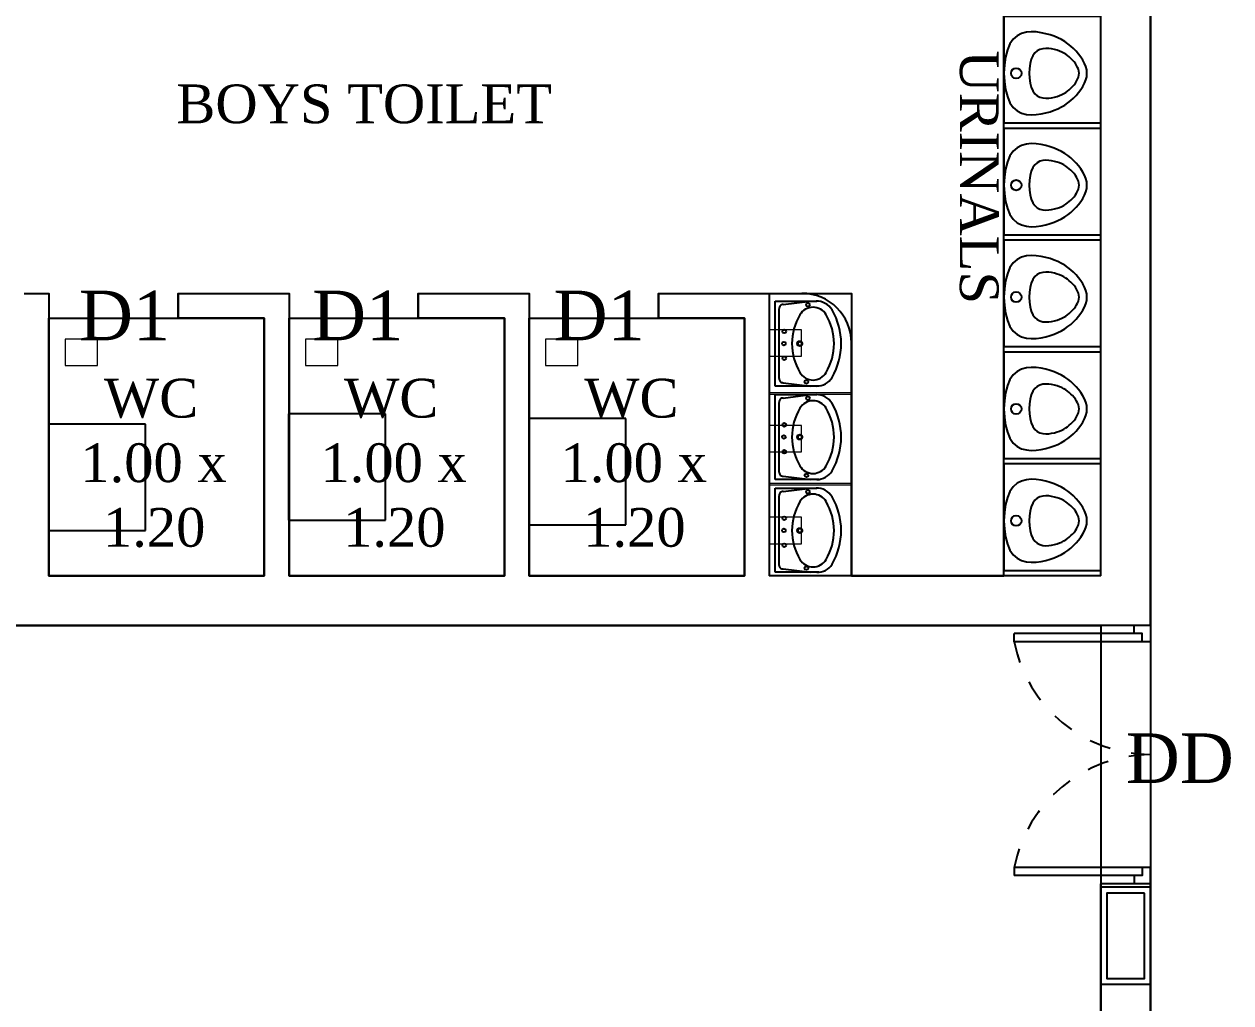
# Model space of a CAD drawing. Header units: metres. Extents: x 3396 to 3562, y 2179 to 2331.
# Drawn here: x 3422.49 to 3428.1, y 2266.75 to 2271.3 of the extents above; entities that cross this region are included whole.
import ezdxf

# ---------------------------------------------------------------- set-up
doc = ezdxf.new("R2010")
doc.units = ezdxf.units.M
doc.linetypes.add('HIDDEN', pattern=[0.375, 0.25, -0.125])
for name, color, linetype in [('BLK_1_FLR_1_CARPET_AREA', 25, 'Continuous'), ('BLK_1_FLR_1_URINAL', 235, 'Continuous'), ('BLK_1_FLR_1_WATER_CLOSET', 213, 'Continuous')]:
    doc.layers.add(name, color=color, linetype=linetype)
doc.layers.add('BLK_1_FLR_1_WASH', color=243, linetype='Continuous', lineweight=5)
doc.styles.get("Standard").update_dxf_attribs({"font": 'arial.ttf'})

# ---------------------------------------------------------------- blocks, each defined once
blk = doc.blocks.new('A$C266D3B0D')
at = {"color": 1}
for p, q in [((-0.0678, 0.6794), (-0.0678, 0.6034)), ((-0.0678, 0.6794), (0.0082, 0.6794)), ((-0.0298, 0.6414), (0.5653, 0.6414)), ((0.5653, 0.6034), (0.5653, 0.6414)), ((-0.0678, 0.6034), (-0.0298, 0.6034)), ((-0.0298, 0.6034), (0.5653, 0.6034)), ((-0.0678, -0.4446), (-0.0298, -0.4446)), ((-0.0678, -0.5206), (-0.0678, -0.4446)), ((-0.0298, -0.4446), (0.5653, -0.4446)), ((0.5653, -0.4446), (0.5653, -0.4826)), ((-0.0298, -0.4826), (0.5653, -0.4826)), ((-0.0678, -0.5206), (0.0082, -0.5206))]:
    blk.add_line(p, q, dxfattribs=at)
for points in [[(-0.0678, 0.6034), (-0.0298, 0.6034), (-0.0298, 0.6414), (0.0082, 0.6414), (0.0082, 0.6794)], [(-0.0678, -0.4446), (-0.0298, -0.4446), (-0.0298, -0.4826), (0.0082, -0.4826), (0.0082, -0.5206)]]:
    blk.add_lwpolyline(points, dxfattribs=at)
at = {"color": 1, "linetype": 'HIDDEN', "ltscale": 0.2}
for centre, start, end in [((-0.0722, 0.7292), 270.3902, 348.8397), ((-0.0722, -0.5704), 11.1603, 89.6098)]:
    blk.add_arc(centre, 0.6498, start, end, dxfattribs=at)
blk = doc.blocks.new('A$C35006C9F')
h = blk.add_hatch()
h.set_pattern_fill('ANSI31', color=256, scale=2)
h.set_pattern_definition([(45, (-3161.1406, -1435.413), (-4.490128, 4.490128), [])])
h.paths.add_polyline_path([(-0.1294, 0.0454), (-0.3049, 0.0454), (-0.3049, -0.3502), (-0.1294, -0.3502)])
for points in [[(-0.1021, 0.0726), (-0.3321, 0.0726), (-0.3321, -0.3774), (-0.1021, -0.3774)], [(-0.1294, 0.0454), (-0.3049, 0.0454), (-0.3049, -0.3502), (-0.1294, -0.3502)]]:
    blk.add_lwpolyline(points, close=True)

msp = doc.modelspace()

# ---------------------------------------------------------------- linework, layer by layer
for p, q in [((3427.49216, 2268.73487), (3427.49216, 2272.5597)), ((3427.72216, 2268.50487), (3427.72216, 2272.5597)), ((3427.04216, 2270.83812), (3427.49216, 2270.83812)), ((3427.04216, 2270.81272), (3427.04216, 2270.83812)), ((3427.49216, 2270.81272), (3427.04216, 2270.81272)), ((3427.04216, 2270.31865), (3427.49216, 2270.31865)), ((3427.04216, 2270.29325), (3427.04216, 2270.31865)), ((3427.49216, 2270.29325), (3427.04216, 2270.29325)), ((3422.49216, 2270.04653), (3422.60716, 2270.04653)), ((3422.60716, 2270.04653), (3422.60716, 2268.73487)), ((3423.20716, 2270.04653), (3423.72216, 2270.04653)), ((3423.20716, 2270.04653), (3423.20716, 2269.93153)), ((3423.72216, 2270.04653), (3423.72216, 2268.73487)), ((3424.32216, 2270.04653), (3424.83716, 2270.04653)), ((3424.32216, 2270.04653), (3424.32216, 2269.93153)), ((3424.83716, 2270.04653), (3424.83716, 2268.73487)), ((3425.43716, 2270.04653), (3425.95216, 2270.04653)), ((3425.43716, 2270.04653), (3425.43716, 2269.93153)), ((3425.95216, 2270.04653), (3425.95216, 2268.73487)), ((3425.95216, 2270.04653), (3426.10353, 2270.04653)), ((3423.20716, 2269.93153), (3423.60716, 2269.93153)), ((3423.60716, 2269.93153), (3423.60716, 2268.73487)), ((3424.32216, 2269.93153), (3424.72216, 2269.93153)), ((3424.72216, 2269.93153), (3424.72216, 2268.73487)), ((3425.43716, 2269.93153), (3425.83716, 2269.93153)), ((3425.83716, 2269.93153), (3425.83716, 2268.73487)), ((3426.33353, 2268.73487), (3426.33353, 2269.81653)), ((3427.04216, 2269.79919), (3427.49216, 2269.79919)), ((3427.04216, 2269.77379), (3427.04216, 2269.79919)), ((3427.49216, 2269.77379), (3427.04216, 2269.77379)), ((3427.04216, 2269.27973), (3427.49216, 2269.27973)), ((3427.04216, 2269.25433), (3427.04216, 2269.27973)), ((3427.49216, 2269.25433), (3427.04216, 2269.25433)), ((3427.04216, 2268.76027), (3427.49216, 2268.76027)), ((3427.04216, 2268.73487), (3427.04216, 2268.76027)), ((3423.60716, 2268.73487), (3422.60716, 2268.73487)), ((3424.72216, 2268.73487), (3423.72216, 2268.73487)), ((3425.83716, 2268.73487), (3424.83716, 2268.73487)), ((3427.49216, 2268.73487), (3425.95216, 2268.73487)), ((3427.49216, 2268.73487), (3427.04216, 2268.73487)), ((3427.72216, 2268.50487), (3421.49216, 2268.50487)), ((3427.49216, 2263.18778), (3427.49216, 2267.30487)), ((3427.72216, 2267.30487), (3427.49216, 2267.30487)), ((3427.72216, 2262.65911), (3427.72216, 2267.30487))]:
    msp.add_line(p, q)
at = {"linetype": 'Continuous'}
for p, q in [((3425.98013, 2269.61578), (3425.98013, 2270.01032)), ((3425.98013, 2270.01032), (3426.17252, 2270.01032)), ((3426.01703, 2269.99452), (3426.14341, 2270.01032)), ((3425.99827, 2269.65064), (3425.99827, 2269.97436)), ((3426.1827, 2269.61578), (3425.98013, 2269.61578)), ((3426.01703, 2269.63158), (3426.14341, 2269.61578)), ((3425.98013, 2269.18178), (3425.98013, 2269.57631)), ((3425.98013, 2269.57631), (3426.17252, 2269.57631)), ((3426.01703, 2269.56052), (3426.14341, 2269.57631)), ((3425.99827, 2269.21664), (3425.99827, 2269.54036)), ((3426.1827, 2269.18178), (3425.98013, 2269.18178)), ((3426.01703, 2269.19758), (3426.14341, 2269.18178)), ((3425.98013, 2268.75111), (3425.98013, 2269.14231)), ((3425.98013, 2269.14231), (3426.17252, 2269.14231)), ((3425.99827, 2268.78263), (3425.99827, 2269.10636)), ((3426.01703, 2269.12651), (3426.14341, 2269.14231)), ((3426.01703, 2268.76691), (3426.14341, 2268.75111)), ((3426.1827, 2268.75111), (3425.98013, 2268.75111))]:
    msp.add_line(p, q, dxfattribs=at)
at = {"color": 32, "ltscale": 0.25}
for points in [[(3427.23672, 2270.88421), (3427.25693, 2270.88989), (3427.27562, 2270.89639), (3427.29296, 2270.90371), (3427.3091, 2270.91188), (3427.32418, 2270.92089), (3427.33838, 2270.93075), (3427.35183, 2270.94148), (3427.36471, 2270.95308), (3427.37709, 2270.96554), (3427.38875, 2270.97878), (3427.39941, 2270.99267), (3427.40878, 2271.00712), (3427.41657, 2271.022), (3427.42249, 2271.03722), (3427.42626, 2271.05266), (3427.42758, 2271.06821), (3427.42626, 2271.08376), (3427.42249, 2271.0992), (3427.41657, 2271.11441), (3427.40878, 2271.1293), (3427.39941, 2271.14375), (3427.38875, 2271.15764), (3427.37709, 2271.17088), (3427.36471, 2271.18334), (3427.35183, 2271.19494), (3427.33838, 2271.20567), (3427.32418, 2271.21553), (3427.3091, 2271.22454), (3427.29296, 2271.2327), (3427.27562, 2271.24003), (3427.25693, 2271.24653), (3427.23672, 2271.25221), (3427.21497, 2271.25696), (3427.19219, 2271.26014), (3427.16903, 2271.26103), (3427.14612, 2271.25886), (3427.12411, 2271.2529), (3427.10363, 2271.2424), (3427.08534, 2271.2266), (3427.06986, 2271.20477), (3427.05774, 2271.17657), (3427.04909, 2271.14327), (3427.04389, 2271.10659), (3427.04216, 2271.06821), (3427.04389, 2271.02983), (3427.04909, 2270.99314), (3427.05774, 2270.95985), (3427.06986, 2270.93164), (3427.08534, 2270.90981), (3427.10363, 2270.89402), (3427.12411, 2270.88352), (3427.14612, 2270.87755), (3427.16903, 2270.87539), (3427.19219, 2270.87627), (3427.21497, 2270.87946)], [(3427.27637, 2270.95781), (3427.2885, 2270.96122), (3427.29972, 2270.96512), (3427.31012, 2270.96951), (3427.3198, 2270.97441), (3427.32885, 2270.97982), (3427.33737, 2270.98573), (3427.34544, 2270.99217), (3427.35317, 2270.99913), (3427.36059, 2271.00661), (3427.36759, 2271.01455), (3427.37399, 2271.02289), (3427.37961, 2271.03155), (3427.38428, 2271.04049), (3427.38784, 2271.04962), (3427.3901, 2271.05888), (3427.39089, 2271.06821), (3427.3901, 2271.07754), (3427.38784, 2271.0868), (3427.38428, 2271.09593), (3427.37961, 2271.10486), (3427.37399, 2271.11353), (3427.36759, 2271.12187), (3427.36059, 2271.12981), (3427.35317, 2271.13729), (3427.34544, 2271.14425), (3427.33737, 2271.15068), (3427.32885, 2271.1566), (3427.3198, 2271.16201), (3427.31012, 2271.16691), (3427.29972, 2271.1713), (3427.2885, 2271.1752), (3427.27637, 2271.17861), (3427.26332, 2271.18146), (3427.24966, 2271.18337), (3427.23576, 2271.1839), (3427.22201, 2271.1826), (3427.20881, 2271.17902), (3427.19652, 2271.17272), (3427.18554, 2271.16325), (3427.17626, 2271.15015), (3427.16899, 2271.13322), (3427.16379, 2271.11325), (3427.16068, 2271.09124), (3427.15964, 2271.06821), (3427.16068, 2271.04518), (3427.16379, 2271.02317), (3427.16899, 2271.00319), (3427.17626, 2270.98627), (3427.18554, 2270.97317), (3427.19652, 2270.9637), (3427.20881, 2270.95739), (3427.22201, 2270.95382), (3427.23576, 2270.95252), (3427.24966, 2270.95305), (3427.26332, 2270.95496)], [(3427.23672, 2270.36474), (3427.25693, 2270.37043), (3427.27562, 2270.37692), (3427.29296, 2270.38425), (3427.3091, 2270.39241), (3427.32418, 2270.40142), (3427.33838, 2270.41129), (3427.35183, 2270.42202), (3427.36471, 2270.43362), (3427.37709, 2270.44608), (3427.38875, 2270.45931), (3427.39941, 2270.47321), (3427.40878, 2270.48765), (3427.41657, 2270.50254), (3427.42249, 2270.51776), (3427.42626, 2270.5332), (3427.42758, 2270.54875), (3427.42626, 2270.5643), (3427.42249, 2270.57973), (3427.41657, 2270.59495), (3427.40878, 2270.60984), (3427.39941, 2270.62429), (3427.38875, 2270.63818), (3427.37709, 2270.65141), (3427.36471, 2270.66388), (3427.35183, 2270.67548), (3427.33838, 2270.68621), (3427.32418, 2270.69607), (3427.3091, 2270.70508), (3427.29296, 2270.71324), (3427.27562, 2270.72057), (3427.25693, 2270.72707), (3427.23672, 2270.73275), (3427.21497, 2270.73749), (3427.19219, 2270.74068), (3427.16903, 2270.74157), (3427.14612, 2270.7394), (3427.12411, 2270.73344), (3427.10363, 2270.72294), (3427.08534, 2270.70714), (3427.06986, 2270.68531), (3427.05774, 2270.65711), (3427.04909, 2270.62381), (3427.04389, 2270.58713), (3427.04216, 2270.54875), (3427.04389, 2270.51037), (3427.04909, 2270.47368), (3427.05774, 2270.44039), (3427.06986, 2270.41218), (3427.08534, 2270.39035), (3427.10363, 2270.37456), (3427.12411, 2270.36405), (3427.14612, 2270.35809), (3427.16903, 2270.35593), (3427.19219, 2270.35681), (3427.21497, 2270.36)], [(3427.27637, 2270.43835), (3427.2885, 2270.44175), (3427.29972, 2270.44565), (3427.31012, 2270.45005), (3427.3198, 2270.45495), (3427.32885, 2270.46035), (3427.33737, 2270.46627), (3427.34544, 2270.47271), (3427.35317, 2270.47967), (3427.36059, 2270.48715), (3427.36759, 2270.49509), (3427.37399, 2270.50342), (3427.37961, 2270.51209), (3427.38428, 2270.52102), (3427.38784, 2270.53015), (3427.3901, 2270.53942), (3427.39089, 2270.54875), (3427.3901, 2270.55808), (3427.38784, 2270.56734), (3427.38428, 2270.57647), (3427.37961, 2270.5854), (3427.37399, 2270.59407), (3427.36759, 2270.60241), (3427.36059, 2270.61035), (3427.35317, 2270.61782), (3427.34544, 2270.62479), (3427.33737, 2270.63122), (3427.32885, 2270.63714), (3427.3198, 2270.64255), (3427.31012, 2270.64744), (3427.29972, 2270.65184), (3427.2885, 2270.65574), (3427.27637, 2270.65915), (3427.26332, 2270.66199), (3427.24966, 2270.66391), (3427.23576, 2270.66444), (3427.22201, 2270.66314), (3427.20881, 2270.65956), (3427.19652, 2270.65326), (3427.18554, 2270.64378), (3427.17626, 2270.63069), (3427.16899, 2270.61376), (3427.16379, 2270.59379), (3427.16068, 2270.57178), (3427.15964, 2270.54875), (3427.16068, 2270.52572), (3427.16379, 2270.50371), (3427.16899, 2270.48373), (3427.17626, 2270.46681), (3427.18554, 2270.45371), (3427.19652, 2270.44423), (3427.20881, 2270.43793), (3427.22201, 2270.43435), (3427.23576, 2270.43306), (3427.24966, 2270.43359), (3427.26332, 2270.4355)], [(3427.23672, 2269.84528), (3427.25693, 2269.85096), (3427.27562, 2269.85746), (3427.29296, 2269.86479), (3427.3091, 2269.87295), (3427.32418, 2269.88196), (3427.33838, 2269.89183), (3427.35183, 2269.90255), (3427.36471, 2269.91415), (3427.37709, 2269.92662), (3427.38875, 2269.93985), (3427.39941, 2269.95375), (3427.40878, 2269.96819), (3427.41657, 2269.98308), (3427.42249, 2269.9983), (3427.42626, 2270.01374), (3427.42758, 2270.02928), (3427.42626, 2270.04483), (3427.42249, 2270.06027), (3427.41657, 2270.07549), (3427.40878, 2270.09038), (3427.39941, 2270.10482), (3427.38875, 2270.11872), (3427.37709, 2270.13195), (3427.36471, 2270.14441), (3427.35183, 2270.15602), (3427.33838, 2270.16674), (3427.32418, 2270.17661), (3427.3091, 2270.18562), (3427.29296, 2270.19378), (3427.27562, 2270.20111), (3427.25693, 2270.20761), (3427.23672, 2270.21329), (3427.21497, 2270.21803), (3427.19219, 2270.22122), (3427.16903, 2270.2221), (3427.14612, 2270.21994), (3427.12411, 2270.21398), (3427.10363, 2270.20347), (3427.08534, 2270.18768), (3427.06986, 2270.16585), (3427.05774, 2270.13764), (3427.04909, 2270.10435), (3427.04389, 2270.06766), (3427.04216, 2270.02928), (3427.04389, 2269.9909), (3427.04909, 2269.95422), (3427.05774, 2269.92093), (3427.06986, 2269.89272), (3427.08534, 2269.87089), (3427.10363, 2269.8551), (3427.12411, 2269.84459), (3427.14612, 2269.83863), (3427.16903, 2269.83647), (3427.19219, 2269.83735), (3427.21497, 2269.84054)], [(3427.27637, 2269.91888), (3427.2885, 2269.92229), (3427.29972, 2269.92619), (3427.31012, 2269.93059), (3427.3198, 2269.93549), (3427.32885, 2269.94089), (3427.33737, 2269.94681), (3427.34544, 2269.95325), (3427.35317, 2269.96021), (3427.36059, 2269.96768), (3427.36759, 2269.97562), (3427.37399, 2269.98396), (3427.37961, 2269.99263), (3427.38428, 2270.00156), (3427.38784, 2270.01069), (3427.3901, 2270.01996), (3427.39089, 2270.02928), (3427.3901, 2270.03861), (3427.38784, 2270.04788), (3427.38428, 2270.05701), (3427.37961, 2270.06594), (3427.37399, 2270.07461), (3427.36759, 2270.08294), (3427.36059, 2270.09089), (3427.35317, 2270.09836), (3427.34544, 2270.10532), (3427.33737, 2270.11176), (3427.32885, 2270.11768), (3427.3198, 2270.12308), (3427.31012, 2270.12798), (3427.29972, 2270.13238), (3427.2885, 2270.13628), (3427.27637, 2270.13969), (3427.26332, 2270.14253), (3427.24966, 2270.14445), (3427.23576, 2270.14498), (3427.22201, 2270.14368), (3427.20881, 2270.1401), (3427.19652, 2270.1338), (3427.18554, 2270.12432), (3427.17626, 2270.11122), (3427.16899, 2270.0943), (3427.16379, 2270.07432), (3427.16068, 2270.05231), (3427.15964, 2270.02928), (3427.16068, 2270.00626), (3427.16379, 2269.98425), (3427.16899, 2269.96427), (3427.17626, 2269.94735), (3427.18554, 2269.93425), (3427.19652, 2269.92477), (3427.20881, 2269.91847), (3427.22201, 2269.91489), (3427.23576, 2269.91359), (3427.24966, 2269.91412), (3427.26332, 2269.91604)], [(3427.23672, 2269.32582), (3427.25693, 2269.3315), (3427.27562, 2269.338), (3427.29296, 2269.34533), (3427.3091, 2269.35349), (3427.32418, 2269.3625), (3427.33838, 2269.37236), (3427.35183, 2269.38309), (3427.36471, 2269.39469), (3427.37709, 2269.40715), (3427.38875, 2269.42039), (3427.39941, 2269.43428), (3427.40878, 2269.44873), (3427.41657, 2269.46362), (3427.42249, 2269.47884), (3427.42626, 2269.49427), (3427.42758, 2269.50982), (3427.42626, 2269.52537), (3427.42249, 2269.54081), (3427.41657, 2269.55603), (3427.40878, 2269.57091), (3427.39941, 2269.58536), (3427.38875, 2269.59926), (3427.37709, 2269.61249), (3427.36471, 2269.62495), (3427.35183, 2269.63655), (3427.33838, 2269.64728), (3427.32418, 2269.65715), (3427.3091, 2269.66615), (3427.29296, 2269.67432), (3427.27562, 2269.68164), (3427.25693, 2269.68814), (3427.23672, 2269.69382), (3427.21497, 2269.69857), (3427.19219, 2269.70176), (3427.16903, 2269.70264), (3427.14612, 2269.70048), (3427.12411, 2269.69452), (3427.10363, 2269.68401), (3427.08534, 2269.66822), (3427.06986, 2269.64639), (3427.05774, 2269.61818), (3427.04909, 2269.58489), (3427.04389, 2269.5482), (3427.04216, 2269.50982), (3427.04389, 2269.47144), (3427.04909, 2269.43476), (3427.05774, 2269.40146), (3427.06986, 2269.37326), (3427.08534, 2269.35143), (3427.10363, 2269.33563), (3427.12411, 2269.32513), (3427.14612, 2269.31917), (3427.16903, 2269.317), (3427.19219, 2269.31789), (3427.21497, 2269.32108)], [(3427.27637, 2269.39942), (3427.2885, 2269.40283), (3427.29972, 2269.40673), (3427.31012, 2269.41112), (3427.3198, 2269.41602), (3427.32885, 2269.42143), (3427.33737, 2269.42735), (3427.34544, 2269.43378), (3427.35317, 2269.44074), (3427.36059, 2269.44822), (3427.36759, 2269.45616), (3427.37399, 2269.4645), (3427.37961, 2269.47317), (3427.38428, 2269.4821), (3427.38784, 2269.49123), (3427.3901, 2269.50049), (3427.39089, 2269.50982), (3427.3901, 2269.51915), (3427.38784, 2269.52841), (3427.38428, 2269.53755), (3427.37961, 2269.54648), (3427.37399, 2269.55515), (3427.36759, 2269.56348), (3427.36059, 2269.57142), (3427.35317, 2269.5789), (3427.34544, 2269.58586), (3427.33737, 2269.5923), (3427.32885, 2269.59822), (3427.3198, 2269.60362), (3427.31012, 2269.60852), (3427.29972, 2269.61292), (3427.2885, 2269.61682), (3427.27637, 2269.62022), (3427.26332, 2269.62307), (3427.24966, 2269.62498), (3427.23576, 2269.62551), (3427.22201, 2269.62421), (3427.20881, 2269.62064), (3427.19652, 2269.61434), (3427.18554, 2269.60486), (3427.17626, 2269.59176), (3427.16899, 2269.57484), (3427.16379, 2269.55486), (3427.16068, 2269.53285), (3427.15964, 2269.50982), (3427.16068, 2269.48679), (3427.16379, 2269.46478), (3427.16899, 2269.44481), (3427.17626, 2269.42788), (3427.18554, 2269.41479), (3427.19652, 2269.40531), (3427.20881, 2269.39901), (3427.22201, 2269.39543), (3427.23576, 2269.39413), (3427.24966, 2269.39466), (3427.26332, 2269.39657)], [(3427.23672, 2268.80636), (3427.25693, 2268.81204), (3427.27562, 2268.81854), (3427.29296, 2268.82586), (3427.3091, 2268.83403), (3427.32418, 2268.84304), (3427.33838, 2268.8529), (3427.35183, 2268.86363), (3427.36471, 2268.87523), (3427.37709, 2268.88769), (3427.38875, 2268.90093), (3427.39941, 2268.91482), (3427.40878, 2268.92927), (3427.41657, 2268.94416), (3427.42249, 2268.95937), (3427.42626, 2268.97481), (3427.42758, 2268.99036), (3427.42626, 2269.00591), (3427.42249, 2269.02135), (3427.41657, 2269.03656), (3427.40878, 2269.05145), (3427.39941, 2269.0659), (3427.38875, 2269.07979), (3427.37709, 2269.09303), (3427.36471, 2269.10549), (3427.35183, 2269.11709), (3427.33838, 2269.12782), (3427.32418, 2269.13768), (3427.3091, 2269.14669), (3427.29296, 2269.15486), (3427.27562, 2269.16218), (3427.25693, 2269.16868), (3427.23672, 2269.17436), (3427.21497, 2269.17911), (3427.19219, 2269.18229), (3427.16903, 2269.18318), (3427.14612, 2269.18101), (3427.12411, 2269.17505), (3427.10363, 2269.16455), (3427.08534, 2269.14875), (3427.06986, 2269.12692), (3427.05774, 2269.09872), (3427.04909, 2269.06543), (3427.04389, 2269.02874), (3427.04216, 2268.99036), (3427.04389, 2268.95198), (3427.04909, 2268.91529), (3427.05774, 2268.882), (3427.06986, 2268.8538), (3427.08534, 2268.83197), (3427.10363, 2268.81617), (3427.12411, 2268.80567), (3427.14612, 2268.79971), (3427.16903, 2268.79754), (3427.19219, 2268.79843), (3427.21497, 2268.80161)], [(3427.27637, 2268.87996), (3427.2885, 2268.88337), (3427.29972, 2268.88727), (3427.31012, 2268.89166), (3427.3198, 2268.89656), (3427.32885, 2268.90197), (3427.33737, 2268.90788), (3427.34544, 2268.91432), (3427.35317, 2268.92128), (3427.36059, 2268.92876), (3427.36759, 2268.9367), (3427.37399, 2268.94504), (3427.37961, 2268.9537), (3427.38428, 2268.96264), (3427.38784, 2268.97177), (3427.3901, 2268.98103), (3427.39089, 2268.99036), (3427.3901, 2268.99969), (3427.38784, 2269.00895), (3427.38428, 2269.01808), (3427.37961, 2269.02702), (3427.37399, 2269.03568), (3427.36759, 2269.04402), (3427.36059, 2269.05196), (3427.35317, 2269.05944), (3427.34544, 2269.0664), (3427.33737, 2269.07284), (3427.32885, 2269.07875), (3427.3198, 2269.08416), (3427.31012, 2269.08906), (3427.29972, 2269.09345), (3427.2885, 2269.09735), (3427.27637, 2269.10076), (3427.26332, 2269.10361), (3427.24966, 2269.10552), (3427.23576, 2269.10605), (3427.22201, 2269.10475), (3427.20881, 2269.10118), (3427.19652, 2269.09487), (3427.18554, 2269.0854), (3427.17626, 2269.0723), (3427.16899, 2269.05538), (3427.16379, 2269.0354), (3427.16068, 2269.01339), (3427.15964, 2268.99036), (3427.16068, 2268.96733), (3427.16379, 2268.94532), (3427.16899, 2268.92535), (3427.17626, 2268.90842), (3427.18554, 2268.89532), (3427.19652, 2268.88585), (3427.20881, 2268.87954), (3427.22201, 2268.87597), (3427.23576, 2268.87467), (3427.24966, 2268.8752), (3427.26332, 2268.87711)]]:
    msp.add_lwpolyline(points, close=True, dxfattribs=at)
for centre in [(3427.09905, 2271.06821), (3427.09905, 2270.54875), (3427.09905, 2270.02928), (3427.09905, 2269.50982), (3427.09905, 2268.99036)]:
    msp.add_circle(centre, 0.02414, dxfattribs=at)
at = {"linetype": 'Continuous'}
for centre, radius in [((3426.13137, 2269.99323), 0.00856), ((3426.02179, 2269.86995), 0.00856), ((3426.09347, 2269.81305), 0.01166), ((3426.02008, 2269.81344), 0.00856), ((3426.09541, 2269.81305), 0.00972), ((3426.02179, 2269.74495), 0.00856), ((3426.12452, 2269.63537), 0.00856), ((3426.13137, 2269.55922), 0.00856), ((3426.02179, 2269.43594), 0.00856), ((3426.02008, 2269.37944), 0.00856), ((3426.09347, 2269.37905), 0.01166), ((3426.09541, 2269.37905), 0.00972), ((3426.02179, 2269.31095), 0.00856), ((3426.12452, 2269.20137), 0.00856), ((3426.13137, 2269.12522), 0.00856), ((3426.02179, 2269.00194), 0.00856), ((3426.02008, 2268.94544), 0.00856), ((3426.09347, 2268.94504), 0.01166), ((3426.09541, 2268.94504), 0.00972), ((3426.02179, 2268.87695), 0.00856), ((3426.12452, 2268.7707), 0.00856)]:
    msp.add_circle(centre, radius, dxfattribs=at)
for centre, radius, start, end in [((3426.01628, 2269.97617), 0.01836, 87.64304, 182.22053), ((3426.17252, 2269.92773), 0.08259, 30.53392, 91.77244), ((3426.32189, 2269.81305), 0.26411, 149.46621, 210.53379), ((3426.15534, 2269.91129), 0.07075, 30.53395, 149.46605), ((3425.98879, 2269.81305), 0.26411, 329.46621, 30.53379), ((3425.97809, 2269.81305), 0.30832, 329.46621, 30.53379), ((3426.15534, 2269.71481), 0.07075, 210.53395, 329.46605), ((3426.17252, 2269.69837), 0.08259, 270, 329.46608), ((3426.01628, 2269.64993), 0.01836, 177.77947, 272.35696), ((3426.01628, 2269.54217), 0.01836, 87.64304, 182.22053), ((3426.15534, 2269.47729), 0.07075, 30.53395, 149.46605), ((3426.17252, 2269.49373), 0.08259, 30.53392, 91.77244), ((3426.32189, 2269.37905), 0.26411, 149.46621, 210.53379), ((3425.98879, 2269.37905), 0.26411, 329.46621, 30.53379), ((3425.97809, 2269.37905), 0.30832, 329.46621, 30.53379), ((3426.01628, 2269.21592), 0.01836, 177.77947, 272.35696), ((3426.15534, 2269.28081), 0.07075, 210.53395, 329.46605), ((3426.17252, 2269.26437), 0.08259, 270, 329.46608), ((3426.01628, 2269.10817), 0.01836, 87.64304, 182.22053), ((3426.15534, 2269.04328), 0.07075, 30.53395, 149.46605), ((3426.17252, 2269.05972), 0.08259, 30.53392, 91.77244), ((3425.97809, 2268.94504), 0.30832, 329.46621, 30.53379), ((3426.32189, 2268.94504), 0.26411, 149.46621, 210.53379), ((3425.98879, 2268.94504), 0.26411, 329.46621, 30.53379), ((3426.01384, 2268.78249), 0.01591, 179.49471, 281.58769), ((3426.15534, 2268.8468), 0.07075, 210.53395, 329.46605), ((3426.17618, 2268.83063), 0.0796, 267.36915, 327.96657)]:
    msp.add_arc(centre, radius, start, end, dxfattribs=at)
msp.add_arc((3426.10353, 2269.81653), 0.23, 0, 90)
at = {"layer": 'BLK_1_FLR_1_CARPET_AREA', "color": 26, "linetype": 'Continuous'}
for points in [[(3427.72216, 2272.5597), (3427.72216, 2246.26778)], [(3422.49216, 2270.04653), (3422.60716, 2270.04653), (3422.60716, 2268.73487), (3423.60716, 2268.73487), (3423.60716, 2269.93153), (3423.20716, 2269.93153), (3423.20716, 2270.04653), (3423.72216, 2270.04653), (3423.72216, 2268.73487), (3424.72216, 2268.73487), (3424.72216, 2269.93153), (3424.32216, 2269.93153), (3424.32216, 2270.04653), (3424.83716, 2270.04653), (3424.83716, 2268.73487), (3425.83716, 2268.73487), (3425.83716, 2269.93153), (3425.43716, 2269.93153), (3425.43716, 2270.04653), (3425.95216, 2270.04653), (3426.33353, 2270.04653), (3426.33353, 2268.73487), (3427.04216, 2268.73487), (3427.04216, 2272.3965)]]:
    msp.add_lwpolyline(points, dxfattribs=at)
msp.add_lwpolyline([(3421.49216, 2268.50487), (3427.49216, 2268.50487), (3427.49216, 2263.18778), (3421.49216, 2263.18778)], close=True, dxfattribs=at)
at = {"layer": 'BLK_1_FLR_1_URINAL', "linetype": 'HIDDEN', "ltscale": 2}
for points in [[(3427.04216, 2270.83812), (3427.49216, 2270.83812), (3427.49216, 2271.33218), (3427.04216, 2271.33218)], [(3427.04216, 2270.31865), (3427.49216, 2270.31865), (3427.49216, 2270.81272), (3427.04216, 2270.81272)], [(3427.04216, 2269.79919), (3427.49216, 2269.79919), (3427.49216, 2270.29325), (3427.04216, 2270.29325)], [(3427.04216, 2269.27973), (3427.49216, 2269.27973), (3427.49216, 2269.77379), (3427.04216, 2269.77379)], [(3422.60543, 2268.94553), (3423.05543, 2268.94553), (3423.05543, 2269.4396), (3422.60543, 2269.4396)], [(3423.72043, 2268.99367), (3424.17043, 2268.99367), (3424.17043, 2269.48773), (3423.72043, 2269.48773)], [(3424.83543, 2268.97097), (3425.28543, 2268.97097), (3425.28543, 2269.46503), (3424.83543, 2269.46503)], [(3427.04216, 2268.76027), (3427.49216, 2268.76027), (3427.49216, 2269.25433), (3427.04216, 2269.25433)]]:
    msp.add_lwpolyline(points, close=True, dxfattribs=at)
at = {"layer": 'BLK_1_FLR_1_WASH', "color": 55}
for points in [[(3426.33353, 2269.58509), (3425.95216, 2269.58509), (3425.95216, 2270.04653), (3426.33353, 2270.04653)], [(3425.95216, 2269.16474), (3426.33353, 2269.16474), (3426.33353, 2269.5775), (3425.95216, 2269.5775)], [(3426.33353, 2269.15544), (3425.95216, 2269.15544), (3425.95216, 2268.73487), (3426.33353, 2268.73487)]]:
    msp.add_lwpolyline(points, close=True, dxfattribs=at)
at = {"layer": 'BLK_1_FLR_1_WASH', "color": 60, "elevation": 0}
for points in [[(3422.68347, 2269.71137), (3422.83347, 2269.71137), (3422.83347, 2269.83387), (3422.68347, 2269.83387)], [(3423.79847, 2269.71137), (3423.94847, 2269.71137), (3423.94847, 2269.83387), (3423.79847, 2269.83387)], [(3424.91347, 2269.71137), (3425.06347, 2269.71137), (3425.06347, 2269.83387), (3424.91347, 2269.83387)]]:
    msp.add_lwpolyline(points, close=True, dxfattribs=at)
at = {"layer": 'BLK_1_FLR_1_WASH', "color": 60}
for points in [[(3425.95216, 2269.75457), (3426.10216, 2269.75457), (3426.10216, 2269.87706), (3425.95216, 2269.87706)], [(3425.95216, 2269.30987), (3426.10216, 2269.30987), (3426.10216, 2269.43237), (3425.95216, 2269.43237)], [(3425.95216, 2268.88391), (3426.10216, 2268.88391), (3426.10216, 2269.0064), (3425.95216, 2269.0064)]]:
    msp.add_lwpolyline(points, close=True, dxfattribs=at)
at = {"layer": 'BLK_1_FLR_1_WATER_CLOSET', "color": 2}
for points in [[(3423.60716, 2269.93153), (3423.60716, 2268.73487), (3422.60716, 2268.73487), (3422.60716, 2269.93153)], [(3424.72216, 2269.93153), (3424.72216, 2268.73487), (3423.72216, 2268.73487), (3423.72216, 2269.93153)], [(3425.83716, 2269.93153), (3425.83716, 2268.73487), (3424.83716, 2268.73487), (3424.83716, 2269.93153)]]:
    msp.add_lwpolyline(points, close=True, dxfattribs=at)

# ---------------------------------------------------------------- block references
at = {"rotation": 180}
msp.add_blockref('A$C266D3B0D', (3427.65436, 2267.98427), dxfattribs=at)
msp.add_blockref('A$C35006C9F', (3427.8243, 2267.21586))

# ---------------------------------------------------------------- texts
at = {"insert": (3427.01745, 2272.01101), "char_height": 0.18, "attachment_point": 1, "rotation": 270}
msp.add_mtext_dynamic_manual_height_columns('{\\fTimes New Roman|b0|i0|c0|p18;\\W6.14956;  \\W1;URINALS }', width=2.7705064, gutter_width=12.5, heights=[0], dxfattribs=at)
at = {"attachment_point": 1}
for s, width, insert, char_height in [('{\\fTimes New Roman|b0|i0|c0|p18;\\W8.09892; \\W1;BOYS TOILET}', 2.7705064, (3422.64837, 2271.01658), 0.18), ('{\\fTimes New Roman|b0|i0|c0|p18;\\W2.24424; \\W1;D1}', 0.7488848, (3422.55152, 2270.05892), 0.23), ('{\\fTimes New Roman|b0|i0|c0|p18;\\W2.24424; \\W1;D1}', 0.7488848, (3423.63409, 2270.05892), 0.23), ('{\\fTimes New Roman|b0|i0|c0|p18;\\W2.24424; \\W1;D1}', 0.7488848, (3424.75562, 2270.05892), 0.23), ('{\\fTimes New Roman|b0|i0|c0|p18;\\W2.08993; \\W1;WC\\P{\\W0.474697; }1.00 x\\P{\\W2.021572; }1.20}', 0.693148, (3422.72079, 2269.64996), 0.18), ('{\\fTimes New Roman|b0|i0|c0|p18;\\W2.08993; \\W1;WC\\P{\\W0.474697; }1.00 x\\P{\\W2.021572; }1.20}', 0.693148, (3423.83579, 2269.64996), 0.18), ('{\\fTimes New Roman|b0|i0|c0|p18;\\W2.08993; \\W1;WC\\P{\\W0.474697; }1.00 x\\P{\\W2.021572; }1.20}', 0.693148, (3424.95079, 2269.64996), 0.18), ('{\\fTimes New Roman|b0|i0|c0|p18;\\W1.63193; \\W1;DD}', 0.7488848, (3427.46612, 2268.00297), 0.23)]:
    msp.add_mtext_dynamic_manual_height_columns(s, width=width, gutter_width=12.5, heights=[0], dxfattribs=dict(at, insert=insert, char_height=char_height))

doc.saveas('drawing.dxf')
